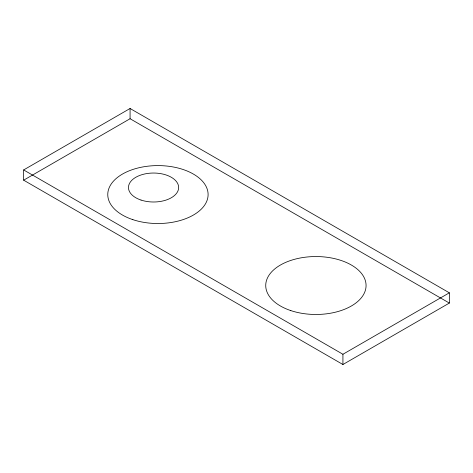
<?xml version="1.0" encoding="UTF-8"?>
<svg xmlns="http://www.w3.org/2000/svg" width="473" height="473" viewBox="0 0 473 473"><rect width="100%" height="100%" fill="white"/><g stroke="black" fill="none" stroke-linecap="round" stroke-linejoin="round"><path stroke-width="0.71" d="M23.65 169.937L130.075 108.494L449.35 292.822L449.35 303.063L342.925 364.506L23.65 180.178L23.65 169.937L342.925 354.265L449.35 292.822M23.65 180.178L130.075 118.735L449.35 303.063M342.925 354.265L342.925 364.506M130.075 108.494L130.075 118.735M141.025 200.061A25.087 14.48 0 0 0 178.652 187.515A25.087 14.48 0 0 0 141.025 174.975A25.087 14.48 0 0 0 141.025 200.061M132.848 219.643A50.168 28.965 0 0 0 208.102 194.557A50.168 28.965 0 0 0 132.848 169.476A50.168 28.965 0 0 0 132.848 219.643M290.812 310.595A50.168 28.965 0 0 0 366.067 285.509A50.168 28.965 0 0 0 290.812 260.428A50.168 28.965 0 0 0 290.812 310.595"/></g></svg>
